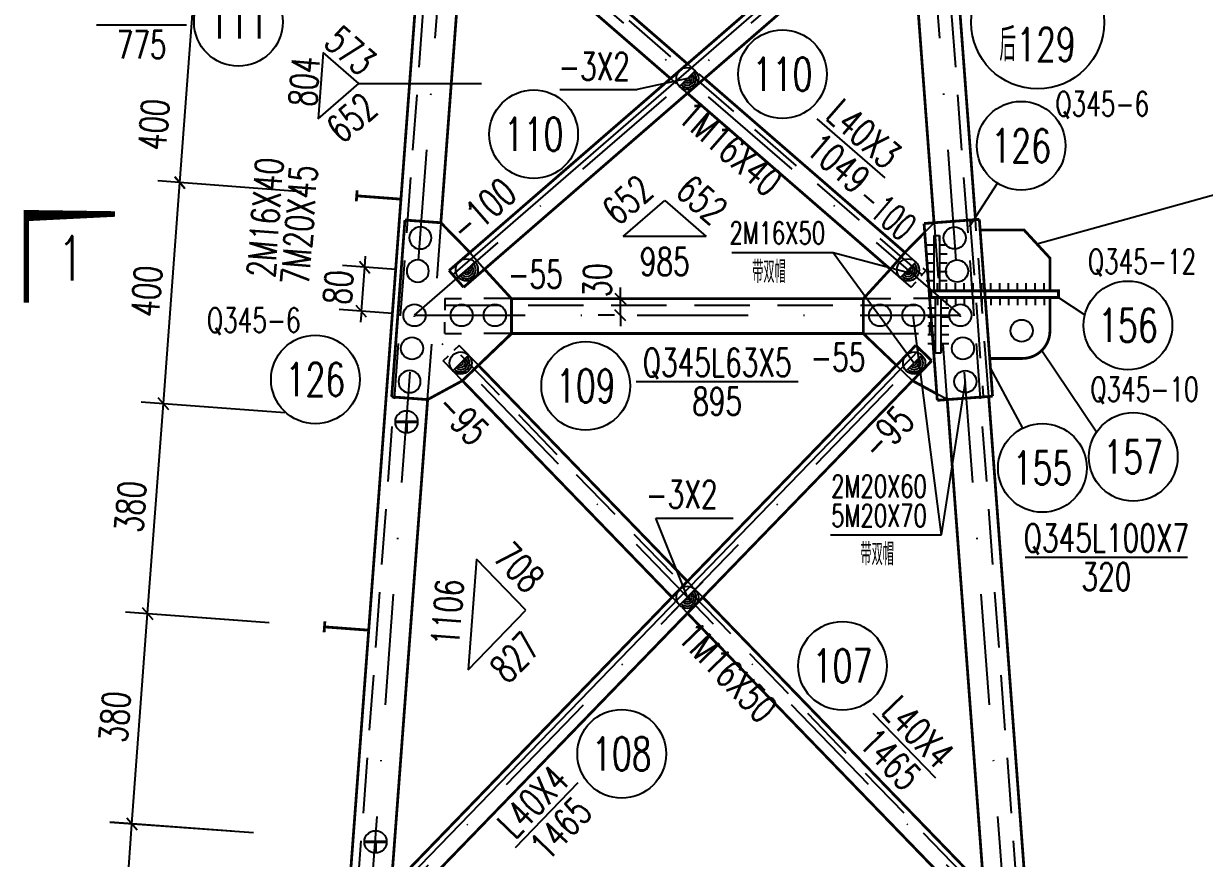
# Model space of a CAD drawing. Header units: millimetres. Extents: x 25940 to 26781, y -9515 to -8921.
# Drawn here: x 26070.2 to 26176.7, y -9342.5 to -9267.2 of the extents above; entities that cross this region are included whole.
import ezdxf
from ezdxf.enums import TextEntityAlignment as Align

# ---------------------------------------------------------------- set-up
doc = ezdxf.new("R2010")
doc.units = ezdxf.units.MM
doc.header["$LTSCALE"] = 10
doc.linetypes.add('DASHDOTX2', pattern=[2, 1, -0.5, 0, -0.5])
doc.linetypes.add('DASHED', pattern=[0.75, 0.5, -0.25])
for name, color, linetype in [('$TD_AUDIT_GENERATED_(171)', 4, 'Continuous'), ('1', 1, 'DASHED'), ('2', 1, 'Continuous'), ('3', 1, 'Continuous'), ('4', 2, 'DASHDOTX2'), ('8', 3, 'Continuous')]:
    doc.layers.add(name, color=color, linetype=linetype)
doc.styles.add('DXT', font='simplex.shx', dxfattribs={"width": 0.72, "bigfont": 'hztxt.shx'})
doc.styles.get("Standard").update_dxf_attribs({"font": 'SIMPLEX.shx', "width": 0.7, "bigfont": 'gbhzfs.shx'})
doc.dimstyles.new('BZ$0', dxfattribs={"dimtxt": 2.5, "dimasz": 1, "dimexe": 2, "dimexo": 2, "dimgap": 1, "dimtad": 1, "dimdec": 0, "dimlfac": 20, "dimzin": 12, "dimdsep": 46, "dimtxsty": 'DXT', "dimblk": 'OBLIQUE', "dimcen": 0.09, "dimclrd": 1, "dimclre": 1, "dimclrt": 7, "dimadec": 4, "dimazin": 3, "dimtfac": 1.4, "dimtdec": 0, "dimtix": 1, "dimtmove": 2, "dimatfit": 3, "dimldrblk": 'OBLIQUE', "dimfxl": 1, "dimtolj": 1, "dimtzin": 0, "dimarcsym": 0})

# ---------------------------------------------------------------- blocks, each defined once
blk = doc.blocks.new('M16X40')
blk.add_line((-0.1414200067520142, -0.1414200067520142), (0.1414200067520142, 0.1414200067520142))
blk.add_circle((0, 0), 0.2000000029802322)
for radius in [0.1599984774463594, 0.1199988633531256, 0.0799992387231797, 0.0399996193615898]:
    blk.add_arc((0, 0), radius, 225.0000000000001, 45.00000000000005)
blk = doc.blocks.new('M16X50')
for p, q in [((-0.2828427124746191, -0.2828427124746191), (0.282842712474619, 0.282842712474619)), ((-0.1414200067520142, -0.1414200067520142), (0.1414200067520142, 0.1414200067520142))]:
    blk.add_line(p, q)
blk.add_circle((0, 0), 0.2000000029802322)
for radius in [0.1599984774463594, 0.1199988633531256, 0.0799992387231797, 0.0399996193615898]:
    blk.add_arc((0, 0), radius, 225.0000000000001, 45.00000000000005)
blk = doc.blocks.new('_Oblique')
at = {"color": 0, "linetype": 'ByBlock', "lineweight": -2}
blk.add_line((-0.5, -0.5), (0.5, 0.5), dxfattribs=at)
blk = doc.blocks.new('*D63')
at = {"layer": '3', "color": 1, "lineweight": -2}
for p, q in [((26096.77255849594, -9262.409575498632), (26083.80865413228, -9261.440002435987)), ((26084.31146871417, -9281.533157632044), (26085.80308391475, -9261.58916624792)), ((26095.28105849593, -9282.35357549863), (26082.3170389317, -9281.38399382011))]:
    blk.add_line(p, q, dxfattribs=at)
at = {"layer": 'Defpoints', "color": 0}
for p in [(26085.80308391475, -9261.58916624792), (26098.76698827841, -9262.558739310565), (26097.27548827841, -9282.502739310563)]:
    blk.add_point(p, dxfattribs=at)
at = {"layer": '3', "color": 1, "lineweight": -2}
for p, rotation in [((26085.80308391475, -9261.58916624792), 85.72279999990117), ((26084.31146871417, -9281.533157632044), 265.7227999999012)]:
    blk.add_blockref('_Oblique', p, dxfattribs=dict(at, rotation=rotation))
at = {"layer": '3', "color": 7, "insert": (26081.96261534783, -9276.301855653834), "char_height": 2.5, "attachment_point": 5, "rotation": 85.72279999990116, "style": 'DXT'}
blk.add_mtext('\\A1;400', dxfattribs=at)
blk = doc.blocks.new('*D64')
at = {"layer": '3', "color": 1, "lineweight": -2}
for p, q in [((26095.28105849593, -9282.35357549863), (26082.31703893177, -9281.383993820114)), ((26082.81981354533, -9301.477683422034), (26084.31146871424, -9281.533157632048)), ((26093.78905849593, -9302.298075498626), (26080.82538376286, -9301.3285196101))]:
    blk.add_line(p, q, dxfattribs=at)
at = {"layer": 'Defpoints', "color": 0}
for p in [(26084.31146871424, -9281.533157632048), (26097.27548827841, -9282.502739310563), (26095.7834882784, -9302.447239310559)]:
    blk.add_point(p, dxfattribs=at)
at = {"layer": '3', "color": 1, "lineweight": -2}
for p, rotation in [((26084.31146871424, -9281.533157632048), 85.72279999990117), ((26082.81981354533, -9301.477683422034), 265.7227999999012)]:
    blk.add_blockref('_Oblique', p, dxfattribs=dict(at, rotation=rotation))
at = {"layer": '3', "color": 7, "insert": (26081.32190762451, -9291.337611238616), "char_height": 2.5, "attachment_point": 5, "rotation": 85.72279999990116, "style": 'DXT'}
blk.add_mtext('\\A1;400', dxfattribs=at)
blk = doc.blocks.new('*D65')
at = {"layer": '3', "color": 1, "lineweight": -2}
for p, q in [((26093.78905849593, -9302.298075498626), (26080.82538376286, -9301.328519610099)), ((26081.40276381276, -9320.424679702526), (26082.81981354533, -9301.477683422032)), ((26092.37205849592, -9321.245075498628), (26079.40833403029, -9320.275515890591))]:
    blk.add_line(p, q, dxfattribs=at)
at = {"layer": 'Defpoints', "color": 0}
for p in [(26082.81981354533, -9301.477683422032), (26095.7834882784, -9302.447239310559), (26094.36648827839, -9321.39423931056)]:
    blk.add_point(p, dxfattribs=at)
at = {"layer": '3', "color": 1, "lineweight": -2}
for p, rotation in [((26082.81981354533, -9301.477683422032), 85.72279999990117), ((26081.40276381276, -9320.424679702526), 265.7227999999012)]:
    blk.add_blockref('_Oblique', p, dxfattribs=dict(at, rotation=rotation))
at = {"layer": '3', "color": 7, "insert": (26079.86755517376, -9310.783372273856), "char_height": 2.5, "attachment_point": 5, "rotation": 85.72279999990116, "style": 'DXT'}
blk.add_mtext('\\A1;380', dxfattribs=at)
blk = doc.blocks.new('M20X45')
blk.add_circle((0, 0), 0.2000000029802322)
blk = doc.blocks.new('DEEEE')
for p, q in [((23268.75613899919, -4844.67589971011), (23269.25613895959, -4844.675700708831)), ((23268.75613899919, -4844.67589971011), (23268.75812901197, -4849.675899314094)), ((23269.25633796086, -4845.17570066923), (23269.25613895959, -4844.675700708831)), ((23269.25613895959, -4844.675700708831), (23269.25812897237, -4849.675700312815)), ((23268.05648010713, -4845.533088537146), (23268.75648005168, -4845.532809935354)), ((23269.25648001208, -4845.532610934079), (23269.95647995665, -4845.532332332286)), ((23268.05679850916, -4846.333088473782), (23268.75679845372, -4846.332809871994)), ((23269.25679841412, -4846.332610870715), (23269.95679835868, -4846.332332268927)), ((23268.05711691121, -4847.133088410419), (23268.75711685576, -4847.132809808631)), ((23268.05743531326, -4847.933088347057), (23268.75743525781, -4847.932809745269)), ((23269.25711681617, -4847.132610807352), (23269.95711676073, -4847.132332205563)), ((23269.25743521822, -4847.93261074399), (23269.95743516278, -4847.932332142202)), ((23268.0577537153, -4848.733088283696), (23268.75775365986, -4848.732809681907)), ((23269.25775362027, -4848.732610680629), (23269.95775356482, -4848.73233207884)), ((23269.25812897237, -4849.675700312815), (23268.75812901197, -4849.675899314094))]:
    blk.add_line(p, q)
blk = doc.blocks.new('*D10')
at = {"color": 1, "lineweight": -2}
for p, q in [((26124.0562001014, -9292.000239310566), (26124.0562001014, -9291.000239310566)), ((26123.50859554137, -9292.000239310566), (26122.0562001014, -9292.000239310566)), ((26124.0562001014, -9293.500239310562), (26124.0562001014, -9292.000239310566)), ((26123.50859554137, -9293.500239310562), (26122.0562001014, -9293.500239310562)), ((26124.0562001014, -9293.500239310562), (26124.0562001014, -9294.500239310562))]:
    blk.add_line(p, q, dxfattribs=at)
at = {"layer": 'Defpoints', "color": 0}
for p in [(26124.0562001014, -9292.000239310566), (26125.50859554137, -9292.000239310566), (26125.50859554137, -9293.500239310562)]:
    blk.add_point(p, dxfattribs=at)
at = {"color": 1, "lineweight": -2}
for p, rotation in [((26124.0562001014, -9292.000239310566), 270), ((26124.0562001014, -9293.500239310562), 90)]:
    blk.add_blockref('_Oblique', p, dxfattribs=dict(at, rotation=rotation))
at = {"color": 7, "insert": (26121.97667476607, -9290.340282348421), "char_height": 2.5, "attachment_point": 5, "rotation": 90, "style": 'DXT'}
blk.add_mtext('\\A1;30', dxfattribs=at)
blk = doc.blocks.new('*D11')
at = {"color": 1, "lineweight": -2}
for p, q in [((26103.78190989153, -9289.362206190135), (26098.99267050418, -9289.00399032871)), ((26100.98709942971, -9289.153165598065), (26101.06168706439, -9288.155951135299)), ((26100.688748891, -9293.142023449134), (26100.98709942971, -9289.153165598065)), ((26103.48355935282, -9293.351064041206), (26098.69431996547, -9292.99284817978)), ((26100.688748891, -9293.142023449134), (26100.61416125632, -9294.139237911902))]:
    blk.add_line(p, q, dxfattribs=at)
at = {"layer": 'Defpoints', "color": 0}
for p in [(26100.98709942971, -9289.153165598065), (26105.77633881707, -9289.51138145949), (26105.47798827836, -9293.50023931056)]:
    blk.add_point(p, dxfattribs=at)
at = {"color": 1, "lineweight": -2}
for p, rotation in [((26100.98709942971, -9289.153165598065), 265.7224708521744), ((26100.688748891, -9293.142023449134), 85.72247085217441)]:
    blk.add_blockref('_Oblique', p, dxfattribs=dict(at, rotation=rotation))
at = {"color": 7, "insert": (26098.59419161913, -9290.979772345576), "char_height": 2.5, "attachment_point": 5, "rotation": 85.72247085217437, "style": 'DXT'}
blk.add_mtext('\\A1;80', dxfattribs=at)

msp = doc.modelspace()

# ---------------------------------------------------------------- linework, layer by layer
for p, q in [((26108.92745383671, -9289.846531867555), (26148.56745530496, -9255.467169742615)), ((26084.91616264, -9267.341493497866), (26076.79116264, -9267.341493497866)), ((26100.47136920801, -9272.582349533614), (26111.53834860792, -9272.585241678287)), ((26147.93434452389, -9281.10496740894), (26141.79634452387, -9275.781467408937)), ((26100.12448827838, -9349.20523931056), (26151.06544584073, -9296.56597031261)), ((26140.09697565656, -9299.513273799554), (26125.47197565655, -9299.513273799554)), ((26175.21134744072, -9315.34668390573), (26160.58663389651, -9315.346683905724)), ((26152.49848827836, -9335.257739310566), (26146.84798827835, -9329.419239310566)), ((26114.59290130285, -9341.510981552403), (26120.24340130286, -9335.672481552405))]:
    msp.add_line(p, q)
at = {"color": 3}
for p, q in [((26155.55537751846, -9285.483322213844), (26158.06824301774, -9281.585619700243)), ((26178.75682755047, -9282.346471720475), (26161.63580283007, -9287.072312088998)), ((26143.26367857038, -9287.849199671484), (26150.38426208274, -9289.73263753837)), ((26143.26367857038, -9287.849199671484), (26150.55556875774, -9297.811843297697)), ((26163.57562069993, -9291.900239310564), (26165.96056792095, -9293.457492004754)), ((26153.0252318593, -9313.322500189674), (26150.47798827834, -9293.500239310562)), ((26162.0756425104, -9296.668006263528), (26167.01798849579, -9304.024919668716)), ((26160.35833472049, -9303.689614129104), (26157.43971877466, -9298.25040737122)), ((26153.0252318593, -9313.322500189674), (26155.17498827834, -9299.483239310557))]:
    msp.add_line(p, q, dxfattribs=at)
at = {"color": 7}
for p, q in [((26152.67562069994, -9291.300239310573), (26152.67562069994, -9290.600239310572)), ((26153.47562069994, -9291.300239310573), (26153.47562069994, -9290.600239310572)), ((26154.27562069994, -9291.300239310563), (26154.27562069994, -9290.600239310563)), ((26155.07562069994, -9291.300239310563), (26155.07562069994, -9290.600239310563)), ((26155.87562069993, -9291.300239310563), (26155.87562069993, -9290.600239310563)), ((26156.67562069994, -9291.300239310563), (26156.67562069994, -9290.600239310563)), ((26157.47562069994, -9291.300239310563), (26157.47562069994, -9290.600239310563)), ((26158.27562069994, -9291.300239310563), (26158.27562069994, -9290.600239310563)), ((26159.07562069993, -9291.300239310563), (26159.07562069993, -9290.600239310563)), ((26159.87562069993, -9291.300239310563), (26159.87562069993, -9290.600239310563)), ((26160.67562069994, -9291.300239310563), (26160.67562069994, -9290.600239310563)), ((26161.47562069993, -9291.300239310563), (26161.47562069993, -9290.600239310563)), ((26162.27562069993, -9291.300239310563), (26162.27562069993, -9290.600239310563)), ((26152.67562069994, -9291.900239310626), (26152.67562069994, -9292.600239310625)), ((26153.47562069994, -9291.90023931062), (26153.47562069995, -9292.60023931062)), ((26154.27562069994, -9291.900239310617), (26154.27562069994, -9292.600239310616)), ((26155.07562069994, -9291.900239310611), (26155.07562069995, -9292.600239310612)), ((26155.87562069993, -9291.900239310608), (26155.87562069994, -9292.600239310606)), ((26156.67562069994, -9291.900239310602), (26156.67562069994, -9292.600239310603)), ((26157.47562069994, -9291.900239310598), (26157.47562069994, -9292.600239310597)), ((26158.27562069994, -9291.900239310591), (26158.27562069994, -9292.600239310594)), ((26159.07562069993, -9291.90023931059), (26159.07562069994, -9292.600239310588)), ((26159.87562069993, -9291.900239310584), (26159.87562069993, -9292.600239310585)), ((26160.67562069994, -9291.90023931058), (26160.67562069994, -9292.60023931058)), ((26161.47562069993, -9291.900239310575), (26161.47562069994, -9292.600239310575)), ((26162.27562069993, -9291.900239310571), (26162.27562069994, -9292.60023931057))]:
    msp.add_line(p, q, dxfattribs=at)
for points, const_width in [([(26096.76048827837, -9383.245239310561), (26118.22048827834, -9096.307739310561)], 0.25), ([(26108.59993980592, -9289.469034772175), (26148.23976251414, -9255.089341580133)], 0.25), ([(26130.10298827837, -9270.819239310562), (26113.85471698034, -9256.727338192915)], 0.25), ([(26109.911193449, -9257.687142540706), (26107.85690472288, -9285.15441872139)], 0.25), ([(26147.98216322981, -9257.96033319295), (26109.91044439235, -9290.979540058537)], 0.25), ([(26112.54421317705, -9258.238342578095), (26128.57648827836, -9272.143239310562)], 0.25), ([(26150.48644288229, -9260.249776550692), (26152.34907183383, -9285.154418721395)], 0.25), ([(26156.09088735377, -9284.908296029938), (26154.22575760325, -9259.97000768934)], 0.25), ([(26149.7226282286, -9287.835450747196), (26131.62948827838, -9272.143239310562)], 0.25), ([(26130.10298827837, -9273.466739310563), (26148.41224268356, -9289.346348033208)], 0.25), ([(26104.61641679865, -9284.91206325773), (26103.42267461596, -9300.867143063513)], 0.25), ([(26107.85690472288, -9285.15441872139), (26104.61641679865, -9284.91206325773)], 0.2499999999999999), ([(26151.45132956958, -9285.221560691301), (26156.4374041736, -9284.848653138257)], 0.25), ([(26157.63068408499, -9300.803767517222), (26156.4374041736, -9284.848653138257)], 0.25), ([(26110.48339795012, -9287.83550796217), (26107.85690472288, -9285.15441872139)], 0.2499999999999999), ([(26149.72257860663, -9287.835507962185), (26151.51034050507, -9286.01058447055)], 0.2499999999999999), ([(26152.64460948097, -9301.176675070268), (26151.45132956958, -9285.221560691301)], 0.25), ([(26162.80787555743, -9291.300239310563), (26162.80787555743, -9288.344384867432), (26160.46373010271, -9285.800239310563), (26156.50857311896, -9285.800239310563)], 0.25), ([(26149.72257860664, -9287.835507962169), (26148.41232455617, -9289.346253632655)], 0.25), ([(26109.91044439235, -9290.979540058537), (26108.59994439233, -9289.469040058542)], 0.25), ([(26114.22798827842, -9292.000239310566), (26111.79365200058, -9289.346253632655)], 0.2499999999999999), ([(26145.97798827834, -9292.000239310566), (26148.41232455617, -9289.346253632655)], 0.2499999999999999), ([(26152.07562069993, -9291.900239310564), (26163.57562069993, -9291.900239310564), (26163.57562069993, -9291.300239310563), (26152.07562069993, -9291.300239310563), (26152.07562069993, -9291.900239310564)], 0.25), ([(26114.22798826192, -9295.15023931056), (26114.22798826192, -9292.000239310566)], 0.25), ([(26114.22798826192, -9292.000239310566), (26145.97798827832, -9292.000239310566)], 0.25), ([(26145.97798827833, -9295.15023931056), (26145.97798827833, -9292.000239310566)], 0.25), ([(26162.80787555743, -9291.900239310562), (26162.80787555743, -9294.900239310562)], 0.25), ([(26111.23835916709, -9298.014752583702), (26114.22798826192, -9295.15023931056)], 0.2499999999999999), ([(26111.2457334649, -9298.022372731893), (26114.24528827743, -9295.15023931056)], 0.2499999999999999), ([(26145.96068827932, -9295.15023931056), (26114.22798826192, -9295.15023931056)], 0.25), ([(26148.96024309186, -9298.022372731893), (26145.96068827932, -9295.15023931056)], 0.25), ([(26099.76498827835, -9348.857739310564), (26150.70606875771, -9296.218343297702)], 0.25), ([(26150.70606875771, -9296.2183432977), (26152.14356875774, -9297.608843297701)], 0.25), ([(26152.14356875774, -9297.608843297705), (26101.20248827835, -9350.248239310558)], 0.25), ([(26160.30787555743, -9297.400239310562), (26157.37613487021, -9297.400239310562)], 0.25), ([(26109.80140779902, -9299.405343297698), (26111.23835916709, -9298.014752583702)], 0.25), ([(26130.10298827837, -9317.508239310568), (26111.23853524922, -9298.014582182537)], 0.25), ([(26106.66395052555, -9301.109555644894), (26109.80140779902, -9299.405343297698)], 0.2499999999999999), ([(26109.8014011385, -9299.405349743336), (26128.71148827835, -9318.946239310562)], 0.25), ([(26152.60137687451, -9300.598620269882), (26150.40456875773, -9299.405343297698)], 0.25), ([(26106.66395052555, -9301.109555644894), (26103.42267461596, -9300.867143063513)], 0.2499999999999999), ([(26152.64460948097, -9301.176675070268), (26157.63068408499, -9300.803767517222)], 0.25), ([(26163.44548827837, -9383.245239310561), (26157.28365301334, -9300.856534447523)], 0.25), ([(26106.66395052555, -9301.109555644896), (26103.37148827835, -9345.13123931056)], 0.25), ([(26153.54203127674, -9301.109557068134), (26157.11998827836, -9348.947239310566)], 0.25), ([(26156.83448827837, -9345.13123931056), (26131.49448827837, -9318.946239310562)], 0.25), ([(26130.10298827837, -9320.384239310564), (26157.06748827837, -9348.247739310564)], 0.25)]:
    msp.add_lwpolyline(points, dxfattribs=dict(const_width=const_width))
at = {"color": 2, "const_width": 0.5}
msp.add_lwpolyline([(26078.46415012396, -9284.364698046167), (26070.46415012395, -9284.364698046153), (26070.46415012392, -9292.364698046153)], dxfattribs=at)
at = {"const_width": 0.25}
msp.add_lwpolyline([(26160.30787555743, -9297.400239310562, 0.414213562373095), (26162.80787555743, -9294.900239310562)], format="xyb", dxfattribs=at)
for centre, radius in [((26161.69684453441, -9267.078810199073), 6), ((26089.58750635764, -9267.03209064217), 4), ((26138.67434452386, -9271.749967408936), 4), ((26116.22597736468, -9277.167239310567), 4), ((26160.21081662781, -9278.207842572398), 4), ((26169.84542675369, -9294.410315099405), 4), ((26096.5355201083, -9299.295112586204), 4), ((26120.92576288194, -9299.873710550826), 4), ((26170.32183047549, -9306.279831678787), 4), ((26162.12481855761, -9307.278421013458), 4), ((26144.08948827837, -9325.130739310564), 4), ((26124.17324595642, -9333.07225191015), 4)]:
    msp.add_circle(centre, radius)
at = {"layer": '1'}
for p, q in [((26097.50848827837, -9383.30123931056), (26118.96848827837, -9096.363739310566)), ((26162.69748827836, -9383.30123931056), (26141.23748827835, -9096.363739310566)), ((26151.2785287579, -9289.846537104111), (26111.63871290114, -9255.467335958112)), ((26130.10298827838, -9270.81923931056), (26130.60648827836, -9271.256239310562)), ((26131.62948827838, -9272.143239310564), (26131.12548827838, -9271.706239310563)), ((26128.57648827838, -9272.143239310564), (26129.08048827838, -9272.57973931056)), ((26130.10298827838, -9273.466739310563), (26129.59948827837, -9273.030239310567)), ((26107.85688705976, -9285.154417400368), (26107.35598827836, -9291.852239310567)), ((26151.51034050507, -9286.010584470549), (26152.34907183388, -9285.15441872139)), ((26152.34908949697, -9285.15441740037), (26152.84998827836, -9291.852239310567)), ((26155.58955975811, -9284.91206325773), (26156.78330194079, -9300.867143063513)), ((26157.28165886271, -9300.829871045935), (26156.08837895132, -9284.87475666697)), ((26110.48339795012, -9287.835507962169), (26111.79365200058, -9289.346253632655)), ((26149.49812950416, -9287.640579498651), (26150.71826208274, -9288.699137538366)), ((26150.29545362399, -9290.979630639975), (26148.240436726, -9289.198219465046)), ((26151.60595362399, -9289.469130639978), (26151.17345362401, -9289.967630639982)), ((26151.60611550774, -9289.468960237524), (26151.36026208275, -9289.255637538368)), ((26150.29545362399, -9290.979630639975), (26150.72795362398, -9290.481130639979)), ((26108.2279882619, -9292.000239310566), (26108.2279882619, -9293.039739310563)), ((26108.2279882619, -9292.000239310566), (26109.70798827835, -9292.000239310566)), ((26114.22798826192, -9292.000239310566), (26111.74798827837, -9292.000239310566)), ((26145.97798827833, -9292.000239310566), (26148.45798827835, -9292.000239310566)), ((26151.97798827836, -9292.000239310566), (26150.49798827837, -9292.000239310566)), ((26151.97798827836, -9292.000239310566), (26151.97798827836, -9293.039739310563)), ((26108.2279882619, -9292.60023931056), (26151.97798827836, -9292.60023931056)), ((26108.2279882619, -9295.150239310562), (26108.2279882619, -9294.110739310565)), ((26151.97798827835, -9295.150239310562), (26151.97798827836, -9294.110739310565)), ((26106.66396920517, -9301.109545498452), (26107.10948827837, -9295.152239310566)), ((26108.2279882619, -9295.150239310562), (26109.70798827835, -9295.150239310562)), ((26114.22798826192, -9295.150239310562), (26111.74798827837, -9295.150239310562)), ((26145.96068827933, -9295.150239310562), (26151.97798827836, -9295.150239310562)), ((26153.54200834512, -9301.109558783186), (26153.09648827835, -9295.152239310566)), ((26109.50002152293, -9296.218233206346), (26109.02552152291, -9296.677233206347)), ((26160.08148827838, -9349.20523931056), (26109.14053600763, -9296.565975780664)), ((26111.23871785363, -9298.01440546954), (26109.49968457299, -9296.21855914949)), ((26109.80179336518, -9299.404970171136), (26108.06208854098, -9297.609194720973)), ((26108.06252152294, -9297.608733206343), (26108.53702152292, -9297.149733206343)), ((26150.40456875773, -9299.405343297698), (26148.96024309186, -9298.022372731893)), ((26153.54200834512, -9301.109558783186), (26152.60137687451, -9300.598620269882)), ((26130.10298827838, -9317.508239310566), (26130.56198827835, -9317.982739310566)), ((26131.49448827837, -9318.946239310564), (26131.03548827836, -9318.471739310564)), ((26128.71148827835, -9318.946239310564), (26129.17048827836, -9319.420739310564)), ((26130.10298827838, -9320.384239310562), (26129.64398827837, -9319.909739310562))]:
    msp.add_line(p, q, dxfattribs=at)
at = {"layer": '2'}
for p, q in [((26130.10298827838, -9272.143239310564), (26125.58163948179, -9273.14412463191)), ((26118.58163948178, -9273.14412463191), (26125.58163948179, -9273.14412463191)), ((26127.24085209662, -9311.796239310563), (26134.24085209662, -9311.796239310563)), ((26130.10298827838, -9318.946239310564), (26127.24085209662, -9311.796239310563))]:
    msp.add_line(p, q, dxfattribs=at)
at = {"layer": '2', "const_width": 0.25}
for points in [[(26104.25598827838, -9283.025239310567), (26100.26698827838, -9282.72673931057), (26100.22948827837, -9283.225239310557), (26100.30448827838, -9282.228239310562)], [(26105.75848827841, -9303.11823931056), (26104.75848827838, -9303.11823931056), (26104.75848827838, -9304.118239310568), (26104.75848827838, -9303.11823931056), (26103.75848827841, -9303.11823931056)], [(26101.34698827839, -9321.916239310563), (26097.35848827842, -9321.618239310568), (26097.32098827841, -9322.116739310562), (26097.3954882784, -9321.119239310565)], [(26102.96178693177, -9341.01327013781), (26101.96178693174, -9341.01327013781), (26101.96178693174, -9342.01327013781), (26101.96178693174, -9341.01327013781), (26100.96178693177, -9341.01327013781)]]:
    msp.add_lwpolyline(points, dxfattribs=at)
at = {"layer": '2'}
for centre in [(26160.25787555744, -9294.900239310562), (26104.75848827839, -9303.118239310563), (26101.96178693175, -9341.013270137812)]:
    msp.add_circle(centre, 1, dxfattribs=at)
at = {"layer": '3'}
for p, q in [((26097.24376920799, -9269.78314953362), (26096.79616920798, -9275.769949533618)), ((26100.47136920801, -9272.582349533614), (26097.24376920799, -9269.78314953362)), ((26096.79616920798, -9275.769949533618), (26100.47136920801, -9272.582349533614)), ((26124.30294955512, -9286.408094472994), (26128.05294955512, -9283.155594472995)), ((26128.05294955512, -9283.155594472995), (26131.80294955512, -9286.408094472994)), ((26131.80294955512, -9286.408094472994), (26124.30294955512, -9286.408094472994)), ((26111.07548827837, -9315.508739310564), (26110.32948827837, -9325.48223931056)), ((26115.52848827836, -9320.110239310561), (26111.07548827837, -9315.508739310564)), ((26110.32948827837, -9325.48223931056), (26115.52848827836, -9320.110239310561))]:
    msp.add_line(p, q, dxfattribs=at)
at = {"layer": '4'}
for p, q in [((26096.85298827837, -9408.82323931056), (26120.28948827836, -9095.459739310567)), ((26163.35298827835, -9408.82323931056), (26139.91648827836, -9095.459739310567)), ((26105.47798827836, -9293.500239310562), (26151.72798827836, -9253.387739310567)), ((26154.72798827836, -9293.500239310562), (26108.47798827836, -9253.387739310567)), ((26099.78848827836, -9350.271739310567), (26154.72798827836, -9293.500239310562)), ((26105.47798827836, -9293.500239310562), (26154.72798827836, -9293.500239310562)), ((26160.41748827837, -9350.271739310567), (26105.47798827836, -9293.500239310562))]:
    msp.add_line(p, q, dxfattribs=at)
at = {"layer": '8'}
for p, q in [((26134.10121982606, -9287.849199671484), (26143.26367857038, -9287.849199671484)), ((26143.01006495965, -9313.322500189674), (26153.0252318593, -9313.322500189674))]:
    msp.add_line(p, q, dxfattribs=at)

# ---------------------------------------------------------------- block references
msp.add_blockref('DEEEE', (2883.587225859927, -4441.624538997749))
at = {"xscale": -1, "rotation": 180}
msp.add_blockref('DEEEE', (2883.723415551234, -14141.57593962338), dxfattribs=at)
at = {"layer": '2', "yscale": 5, "zscale": 5}
for name, p, xscale in [('M16X40', (26130.10298827838, -9272.143239310564), 5), ('M20X45', (26106.0000843418, -9286.519736771335), -5), ('M20X45', (26154.20589221495, -9286.519736771335), 5), ('M20X45', (26105.77633881707, -9289.511381459492), -5), ('M16X40', (26110.19944439235, -9289.405040058542), 5), ('M16X40', (26150.00645362398, -9289.405130639976), 5), ('M20X45', (26154.42963773968, -9289.511381459492), 5), ('M20X45', (26105.47798827836, -9293.500239310562), 5), ('M20X45', (26109.72798826191, -9293.500239310562), 5), ('M20X45', (26112.72798826191, -9293.500239310562), 5), ('M20X45', (26147.47798827835, -9293.500239310562), 5), ('M20X45', (26150.47798827834, -9293.500239310562), 5), ('M20X45', (26154.72798827836, -9293.500239310562), 5), ('M20X45', (26105.25448827837, -9296.49173931056), 5), ('M20X45', (26154.95148827835, -9296.49173931056), 5), ('M16X40', (26109.65052152291, -9297.811733206345), 5), ('M16X40', (26150.55556875774, -9297.811843297697), 5), ('M20X45', (26105.03098827841, -9299.483239310557), -5), ('M20X45', (26155.17498827834, -9299.483239310557), 5), ('M16X50', (26130.10298827838, -9318.946239310564), 5)]:
    msp.add_blockref(name, p, dxfattribs=dict(at, xscale=xscale))

# ---------------------------------------------------------------- texts
at = {"layer": '$TD_AUDIT_GENERATED_(171)', "width": 0.7}
for s, p in [('156', (26169.84562675368, -9294.410410099403)), ('157', (26170.32203047548, -9306.279926678782)), ('155', (26162.12487355761, -9307.278276013454))]:
    msp.add_text(s, height=3, dxfattribs=at).set_placement(p, align=Align.MIDDLE_CENTER)
at = {"width": 0.7}
for s, p in [('111', (26089.58750635764, -9267.032240642166)), ('110', (26138.67438952388, -9271.749867408938)), ('110', (26116.22597736468, -9277.167439310562)), ('126', (26160.21083662782, -9278.207642572394)), ('126', (26096.5355401083, -9299.2949125862)), ('109', (26120.92576288194, -9299.873710550826)), ('107', (26144.08973327838, -9325.13088931056)), ('108', (26124.17327595643, -9333.07230191015))]:
    msp.add_text(s, height=3, dxfattribs=at).set_placement(p, align=Align.MIDDLE_CENTER)
for s, height, p in [('\\M+5BAF3129', 3, (26161.69684453441, -9270.578810199066)), ('775', 2.5, (26080.85366264, -9270.341493497868)), ('-55', 2.5, (26116.37124453113, -9291.056561414214)), ('Q345L63X5', 2.5, (26132.78447565656, -9299.013273799552)), ('-55', 2.5, (26143.68311742427, -9298.54494306588)), ('895', 2.5, (26132.78447565656, -9302.513273799546))]:
    msp.add_text(s, height=height, dxfattribs=at).set_placement(p, align=Align.CENTER)
for s, rotation, width, p in [('L40X3', 319.0651000002409, 0.7, (26145.19334452387, -9278.065467408936)), ('1049', 319.0651000002409, 0.7, (26142.89984452389, -9280.709467408937)), ('-100', 40.93489999975912, 0.7, (26112.45899033975, -9284.933685945956)), ('-100', 319.0651000002409, 0.6, (26147.23668613947, -9285.092429503557)), ('-95', 314.060700000126, 0.7, (26108.88732542423, -9303.681606762919)), ('-95', 45.93929999987402, 0.7, (26149.02899476703, -9304.98963628477)), ('Q345L100X7', 0.0009389942634137, 0.7, (26167.899283247, -9314.846563443329)), ('320', 0.0009389942634137, 0.7, (26167.89928555474, -9318.346807899083)), ('L40X4', 314.060700000126, 0.7, (26150.03248827838, -9331.99073931056)), ('1465', 314.060700000126, 0.7, (26147.51748827836, -9334.424739310563)), ('L40X4', 45.93929999987402, 0.7, (26117.05890130284, -9338.2439815524)), ('1465', 45.93929999987402, 0.7, (26119.57390130286, -9340.677981552402))]:
    msp.add_text(s, height=2.5, rotation=rotation, dxfattribs=dict(width=width)).set_placement(p, align=Align.CENTER)
for s, p in [('Q345-6', (26163.30319196156, -9275.52483219588)), ('Q345-12', (26166.23509948704, -9289.7517367823)), ('Q345-6', (26086.75857597804, -9295.044937711426)), ('Q345-10', (26166.45861481972, -9301.273054236915))]:
    msp.add_text(s, height=2.2, dxfattribs=at).set_placement(p)
at = {"color": 2, "width": 0.7}
msp.add_text('1', height=4, rotation=359.9999999997916, dxfattribs=at).set_placement((26074.46415012393, -9288.364698046144), align=Align.MIDDLE)
at = {"layer": '2', "width": 0.7}
for p in [(26118.46432341111, -9272.30348758731), (26126.36500334017, -9310.91184566218)]:
    msp.add_text('-3X2', height=2.5, dxfattribs=at).set_placement(p)
for s, p in [('2M16X50', (26133.89133941171, -9287.069725671172)), ('\\M+5B4F8\\M+5CBAB\\M+5C3B1                        ', (26135.94498606837, -9290.58731450891)), ('2M20X60', (26143.06851650017, -9309.93053724513)), ('5M20X70', (26143.06851650017, -9312.57737695415)), ('\\M+5B4F8\\M+5CBAB\\M+5C3B1                        ', (26145.70653935729, -9316.0606150271))]:
    msp.add_text(s, height=2, rotation=359.9600942688685, dxfattribs=at).set_placement(p)
at = {"layer": '3', "width": 0.7}
for s, rotation, p in [('573', 319.0651000002409, (26098.8818078065, -9270.572036445163)), ('804', 85.7227999999046, (26096.7775678761, -9272.49592201529)), ('652', 40.93489999975912, (26100.64344129511, -9276.618183055223)), ('652', 40.93489999975912, (26125.52294955511, -9284.026594472993)), ('652', 319.0651000002409, (26130.58294955509, -9284.026594472993)), ('708', 314.060700000126, (26114.02048827837, -9317.11423931056)), ('1106', 85.7227999999046, (26109.70548827838, -9320.420739310557)), ('827', 45.93939999983844, (26115.44448827837, -9325.23023931056))]:
    msp.add_text(s, height=2.5, rotation=rotation, dxfattribs=at).set_placement(p, align=Align.CENTER)
for s, rotation, p in [('1M16X40', 319.0651000002409, (26132.66324806751, -9279.94977782029)), ('2M16X40', 85.7227999999046, (26094.01716784571, -9284.827086522166)), ('7M20X45', 85.7227999999046, (26097.08803383525, -9285.494825895687)), ('1M16X50', 314.060700000126, (26132.31142947524, -9327.110327333303))]:
    msp.add_text(s, height=2.5, rotation=rotation, dxfattribs=at).set_placement(p, align=Align.BOTTOM_CENTER)
msp.add_text('985', height=2.5, dxfattribs=at).set_placement((26128.05294955512, -9289.908094472998), align=Align.CENTER)

# ---------------------------------------------------------------- dimensions: what is measured, and where the dimension line sits
at = {"color": 3}
dim = msp.add_aligned_dim(p1=(26105.47798827836, -9293.500239310562), p2=(26105.77633881707, -9289.511381459492), distance=4.802617256542812, dimstyle='BZ$0', dxfattribs=at)
dim.commit()
dim.dimension.update_dxf_attribs({"geometry": '*D11', "text_midpoint": (26098.59419161913, -9290.979772345576)})
dim = msp.add_linear_dim(base=(26124.0562001014, -9292.000239310566), p1=(26125.50859554136, -9293.500239310562), p2=(26125.50859554136, -9292.000239310566), angle=90, dimstyle='BZ$0', dxfattribs=at)
dim.commit()
dim.dimension.update_dxf_attribs({"geometry": '*D10', "text_midpoint": (26121.97667476607, -9290.340282348421), "dimtype": 129})
msp.add_aligned_dim(p1=(26090.9539464905, -9340.209051902952), p2=(26092.37226684563, -9321.245091081139), distance=11.000139617928001, text='380', dimstyle='BZ$0', dxfattribs=at).render()
msp.add_aligned_dim(p1=(26091.57128017078, -9359.291293601447), p2=(26092.94835377848, -9340.358221152868), distance=12.99903095540764, dimstyle='BZ$0', dxfattribs=at).render()
at = {"layer": '3'}
dim = msp.add_linear_dim(base=(26085.80308391475, -9261.58916624792), p1=(26097.2754882784, -9282.502739310563), p2=(26098.76698827841, -9262.558739310565), angle=265.7227999999012, text='400', dimstyle='BZ$0', dxfattribs=at)
dim.commit()
dim.dimension.update_dxf_attribs({"geometry": '*D63', "text_midpoint": (26081.96261534783, -9276.301855653834), "dimtype": 128})
for base, p1, p2, text, picture, middle in [((26084.31146871424, -9281.533157632048), (26095.7834882784, -9302.447239310559), (26097.2754882784, -9282.502739310563), '400', '*D64', (26081.32190762451, -9291.337611238616)), ((26082.81981354533, -9301.477683422032), (26094.36648827839, -9321.394239310557), (26095.7834882784, -9302.447239310559), '380', '*D65', (26079.86755517376, -9310.783372273856))]:
    dim = msp.add_linear_dim(base=base, p1=p1, p2=p2, angle=265.7227999999012, text=text, dimstyle='BZ$0', dxfattribs=at)
    dim.commit()
    dim.dimension.update_dxf_attribs({"geometry": picture, "text_midpoint": middle})

doc.saveas('drawing.dxf')
